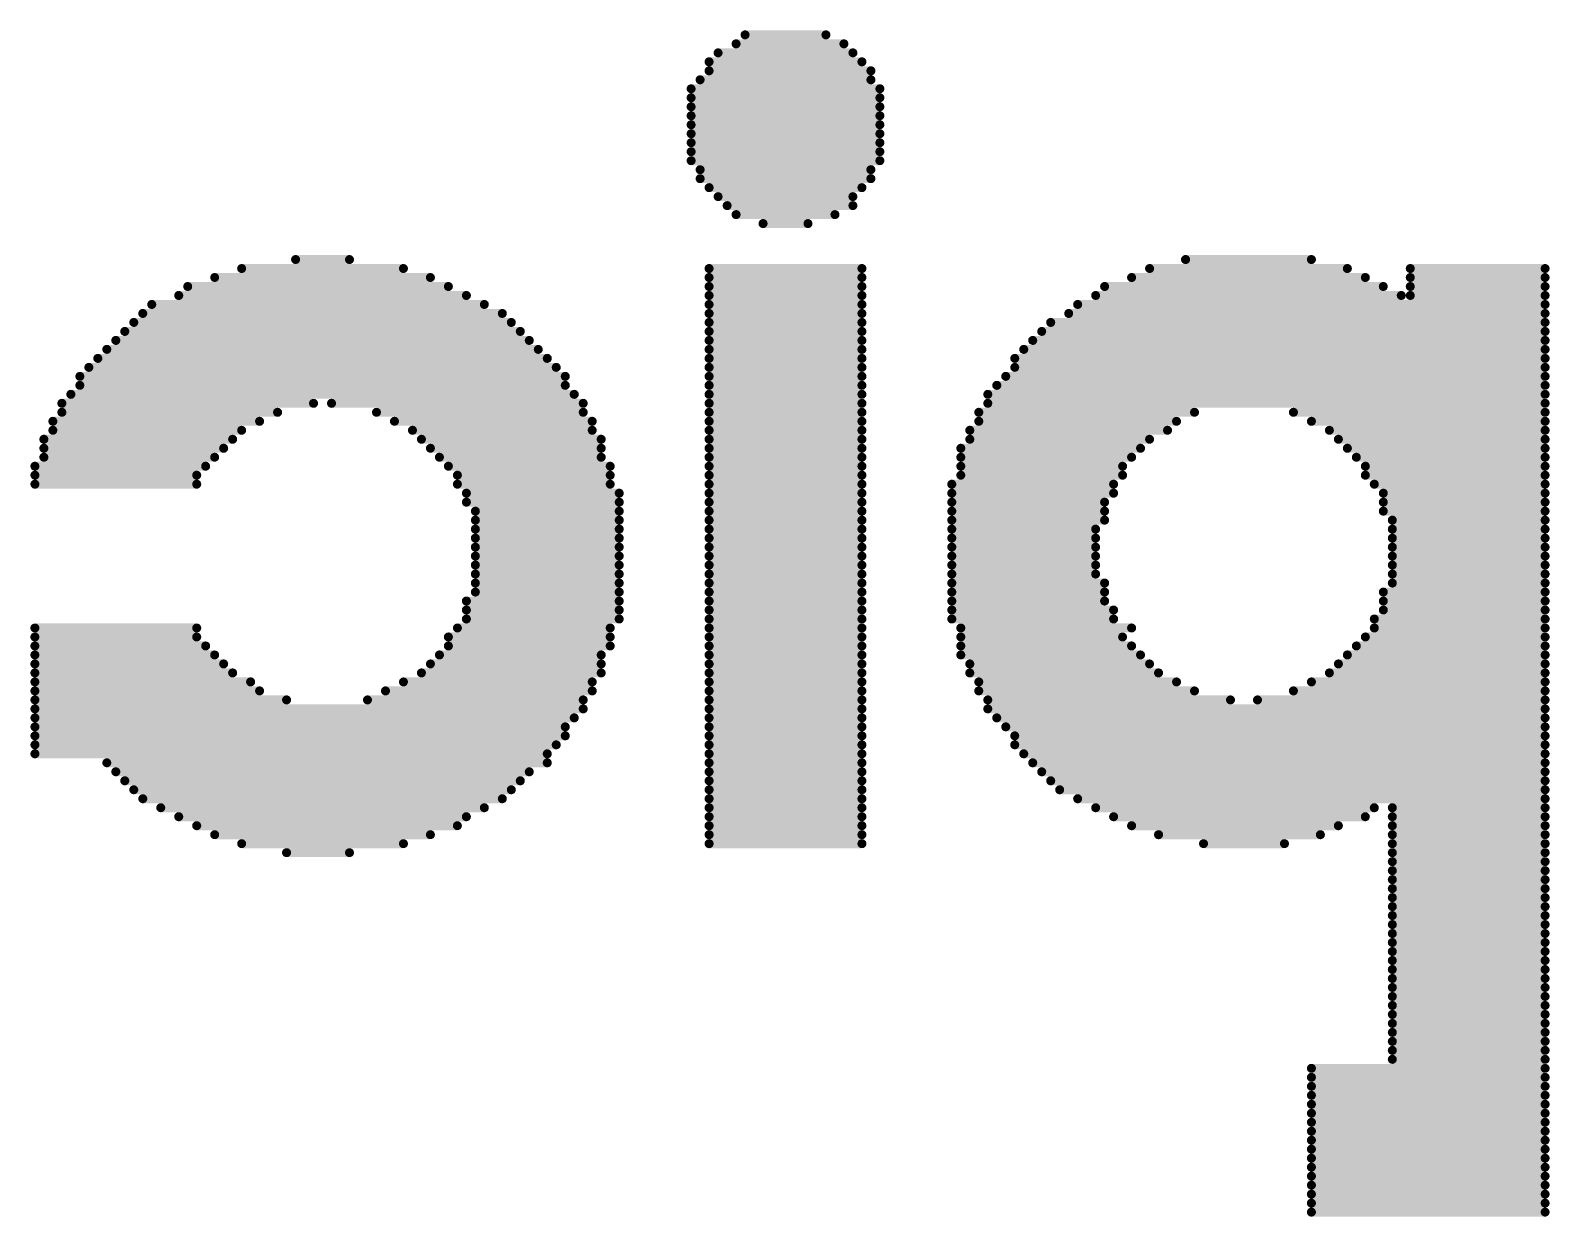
# Model space of a CAD drawing. Header units: millimetres. Extents: x 38 to 445, y 25 to 285.
# Drawn here: x 217.719 to 222.012, y 128.518 to 131.871 of the extents above; entities that cross this region are included whole.
import ezdxf

# ---------------------------------------------------------------- set-up
doc = ezdxf.new("R2010")
doc.units = ezdxf.units.MM
doc.layers.add('BottomOverlay', color=54, linetype='Continuous')

# ---------------------------------------------------------------- blocks, each defined once
blk = doc.blocks.new('P___Z__SOM_B_10')
at = {"layer": 'BottomOverlay', "const_width": 0.0254}
for points in [[(27.6352, -48.5521), (26.9748, -48.5521)], [(27.6352, -48.5775), (26.9748, -48.5775)], [(27.6352, -48.6029), (26.9748, -48.6029)], [(27.6352, -48.6283), (26.9748, -48.6283)], [(27.6352, -48.6537), (26.9748, -48.6537)], [(27.6352, -48.6791), (26.9748, -48.6791)], [(27.6352, -48.7045), (26.9748, -48.7045)], [(27.6352, -48.7299), (26.9748, -48.7299)], [(27.6352, -48.7553), (26.9748, -48.7553)], [(27.6352, -48.7807), (26.9748, -48.7807)], [(27.6352, -48.8061), (26.9748, -48.8061)], [(27.6352, -48.8315), (26.9748, -48.8315)], [(27.6352, -48.8569), (26.9748, -48.8569)], [(27.6352, -48.8823), (26.9748, -48.8823)], [(27.6352, -48.9077), (26.9748, -48.9077)], [(27.6352, -48.9331), (26.9748, -48.9331)], [(27.6352, -48.9585), (26.9748, -48.9585)], [(27.4066, -48.9839), (26.9748, -48.9839)], [(27.4066, -49.0093), (26.9748, -49.0093)], [(27.4066, -49.0347), (26.9748, -49.0347)], [(27.4066, -49.0601), (26.9748, -49.0601)], [(27.4066, -49.0855), (26.9748, -49.0855)], [(27.4066, -49.1109), (26.9748, -49.1109)], [(27.4066, -49.1363), (26.9748, -49.1363)], [(27.4066, -49.1617), (26.9748, -49.1617)], [(27.4066, -49.1871), (26.9748, -49.1871)], [(27.4066, -49.2125), (26.9748, -49.2125)], [(27.4066, -49.2379), (26.9748, -49.2379)], [(27.4066, -49.2633), (26.9748, -49.2633)], [(27.4066, -49.2887), (26.9748, -49.2887)], [(27.4066, -49.3141), (26.9748, -49.3141)], [(27.4066, -49.3395), (26.9748, -49.3395)], [(27.4066, -49.3649), (26.9748, -49.3649)], [(27.4066, -49.3903), (26.9748, -49.3903)], [(27.4066, -49.4157), (26.9748, -49.4157)], [(27.4066, -49.4411), (26.9748, -49.4411)], [(27.4066, -49.4665), (26.9748, -49.4665)], [(27.4066, -49.4919), (26.9748, -49.4919)], [(27.4066, -49.5173), (26.9748, -49.5173)], [(27.4066, -49.5427), (26.9748, -49.5427)], [(27.4066, -49.5681), (26.9748, -49.5681)], [(30.5308, -49.5681), (30.353, -49.5681)], [(27.4066, -49.5935), (26.9748, -49.5935)], [(27.4066, -49.6189), (26.9748, -49.6189)], [(28.067, -49.6189), (27.6098, -49.6189)], [(27.94, -49.5935), (27.7114, -49.5935)], [(29.337, -49.5935), (28.9052, -49.5935)], [(29.337, -49.6189), (28.9052, -49.6189)], [(30.734, -49.6189), (30.1244, -49.6189)], [(30.6578, -49.5935), (30.2006, -49.5935)], [(27.4066, -49.6443), (26.9748, -49.6443)], [(27.4066, -49.6697), (26.9748, -49.6697)], [(28.194, -49.6697), (27.4828, -49.6697)], [(28.1432, -49.6443), (27.559, -49.6443)], [(29.337, -49.6443), (28.9052, -49.6443)], [(29.337, -49.6697), (28.9052, -49.6697)], [(30.8356, -49.6697), (30.0228, -49.6697)], [(30.7848, -49.6443), (30.0482, -49.6443)], [(27.4066, -49.6951), (26.9748, -49.6951)], [(28.2956, -49.7205), (26.9748, -49.7205)], [(28.2448, -49.6951), (27.4574, -49.6951)], [(29.337, -49.6951), (28.9052, -49.6951)], [(29.337, -49.7205), (28.9052, -49.7205)], [(30.9372, -49.7205), (29.9212, -49.7205)], [(30.8864, -49.6951), (29.972, -49.6951)], [(28.3464, -49.7459), (26.9748, -49.7459)], [(29.337, -49.7459), (28.9052, -49.7459)], [(30.9626, -49.7459), (29.8958, -49.7459)], [(28.3718, -49.7713), (26.9748, -49.7713)], [(28.3972, -49.7967), (26.9748, -49.7967)], [(29.337, -49.7713), (28.9052, -49.7713)], [(29.337, -49.7967), (28.9052, -49.7967)], [(31.0134, -49.7967), (29.845, -49.7967)], [(30.988, -49.7713), (29.8704, -49.7713)], [(28.4226, -49.8221), (26.9748, -49.8221)], [(28.448, -49.8475), (26.9748, -49.8475)], [(29.337, -49.8221), (28.9052, -49.8221)], [(29.337, -49.8475), (28.9052, -49.8475)], [(31.0388, -49.8221), (29.7942, -49.8221)], [(31.242, -49.8475), (29.7942, -49.8475)], [(28.4734, -49.8729), (26.9748, -49.8729)], [(29.337, -49.8729), (28.9052, -49.8729)], [(31.242, -49.8729), (29.7688, -49.8729)], [(28.4734, -49.8983), (26.9748, -49.8983)], [(28.4988, -49.9237), (26.9748, -49.9237)], [(29.337, -49.8983), (28.9052, -49.8983)], [(29.337, -49.9237), (28.9052, -49.9237)], [(31.242, -49.8983), (29.7434, -49.8983)], [(31.242, -49.9237), (29.7434, -49.9237)], [(28.5242, -49.9491), (26.9748, -49.9491)], [(28.5496, -49.9745), (26.9748, -49.9745)], [(29.337, -49.9491), (28.9052, -49.9491)], [(29.337, -49.9745), (28.9052, -49.9745)], [(31.242, -49.9745), (29.6926, -49.9745)], [(31.242, -49.9491), (29.718, -49.9491)], [(27.7876, -49.9999), (26.9748, -49.9999)], [(28.5496, -49.9999), (27.8638, -49.9999)], [(29.337, -49.9999), (28.9052, -49.9999)], [(30.3022, -49.9999), (29.6926, -49.9999)], [(31.242, -49.9999), (30.5308, -49.9999)], [(27.686, -50.0253), (26.9748, -50.0253)], [(27.6352, -50.0507), (26.9748, -50.0507)], [(28.575, -50.0253), (27.9654, -50.0253)], [(28.575, -50.0507), (28.0162, -50.0507)], [(29.337, -50.0253), (28.9052, -50.0253)], [(29.337, -50.0507), (28.9052, -50.0507)], [(30.2514, -50.0253), (29.6672, -50.0253)], [(30.2006, -50.0507), (29.6672, -50.0507)], [(31.242, -50.0253), (30.607, -50.0253)], [(31.242, -50.0507), (30.6324, -50.0507)], [(27.5844, -50.0761), (26.9748, -50.0761)], [(27.559, -50.1015), (26.9748, -50.1015)], [(28.6004, -50.0761), (28.067, -50.0761)], [(28.6004, -50.1015), (28.0924, -50.1015)], [(29.337, -50.0761), (28.9052, -50.0761)], [(29.337, -50.1015), (28.9052, -50.1015)], [(30.1498, -50.0761), (29.6418, -50.0761)], [(30.1244, -50.1015), (29.6418, -50.1015)], [(31.242, -50.0761), (30.6832, -50.0761)], [(31.242, -50.1015), (30.7086, -50.1015)], [(27.5336, -50.1269), (26.9748, -50.1269)], [(28.6258, -50.1269), (28.1178, -50.1269)], [(29.337, -50.1269), (28.9052, -50.1269)], [(30.099, -50.1269), (29.6418, -50.1269)], [(31.242, -50.1269), (30.734, -50.1269)], [(27.5082, -50.1523), (26.9748, -50.1523)], [(27.4828, -50.1777), (26.9748, -50.1777)], [(28.6258, -50.1523), (28.1432, -50.1523)], [(28.6258, -50.1777), (28.1686, -50.1777)], [(29.337, -50.1523), (28.9052, -50.1523)], [(29.337, -50.1777), (28.9052, -50.1777)], [(30.0736, -50.1523), (29.6164, -50.1523)], [(30.0736, -50.1777), (29.6164, -50.1777)], [(31.242, -50.1523), (30.7594, -50.1523)], [(31.242, -50.1777), (30.7848, -50.1777)], [(27.4574, -50.2031), (26.9748, -50.2031)], [(27.4574, -50.2285), (26.9748, -50.2285)], [(28.6258, -50.2031), (28.1432, -50.2031)], [(28.6512, -50.2285), (28.194, -50.2285)], [(29.337, -50.2031), (28.9052, -50.2031)], [(29.337, -50.2285), (28.9052, -50.2285)], [(30.0228, -50.2285), (29.591, -50.2285)], [(30.0482, -50.2031), (29.6164, -50.2031)], [(31.242, -50.2031), (30.7848, -50.2031)], [(27.432, -50.2539), (26.9748, -50.2539)], [(28.6512, -50.2539), (28.194, -50.2539)], [(29.337, -50.2539), (28.9052, -50.2539)], [(30.0228, -50.2539), (29.591, -50.2539)], [(27.432, -50.2793), (26.9748, -50.2793)], [(27.432, -50.3047), (26.9748, -50.3047)], [(28.6512, -50.2793), (28.2194, -50.2793)], [(28.6512, -50.3047), (28.2194, -50.3047)], [(29.337, -50.2793), (28.9052, -50.2793)], [(29.337, -50.3047), (28.9052, -50.3047)], [(30.0228, -50.2793), (29.591, -50.2793)], [(29.9974, -50.3047), (29.591, -50.3047)], [(27.4066, -50.3301), (26.9748, -50.3301)], [(27.4066, -50.3555), (26.9748, -50.3555)], [(28.6512, -50.3301), (28.2194, -50.3301)], [(28.6512, -50.3555), (28.2448, -50.3555)], [(29.337, -50.3301), (28.9052, -50.3301)], [(29.337, -50.3555), (28.9052, -50.3555)], [(29.9974, -50.3301), (29.591, -50.3301)], [(29.9974, -50.3555), (29.591, -50.3555)], [(27.4066, -50.3809), (26.9748, -50.3809)], [(27.4066, -50.4063), (26.9748, -50.4063)], [(28.6512, -50.3809), (28.2448, -50.3809)], [(28.6512, -50.4063), (28.2448, -50.4063)], [(29.337, -50.3809), (28.9052, -50.3809)], [(29.337, -50.4063), (28.9052, -50.4063)], [(29.9974, -50.3809), (29.591, -50.3809)], [(29.9974, -50.4063), (29.591, -50.4063)], [(27.4066, -50.4317), (26.9748, -50.4317)], [(28.6512, -50.4317), (28.2448, -50.4317)], [(29.337, -50.4317), (28.9052, -50.4317)], [(29.9974, -50.4317), (29.591, -50.4317)], [(27.4066, -50.4571), (26.9748, -50.4571)], [(27.4066, -50.4825), (26.9748, -50.4825)], [(28.6512, -50.4571), (28.2448, -50.4571)], [(28.6512, -50.4825), (28.2448, -50.4825)], [(29.337, -50.4571), (28.9052, -50.4571)], [(29.337, -50.4825), (28.9052, -50.4825)], [(29.9974, -50.4571), (29.591, -50.4571)], [(29.9974, -50.4825), (29.591, -50.4825)], [(27.4066, -50.5079), (26.9748, -50.5079)], [(27.432, -50.5333), (26.9748, -50.5333)], [(28.6512, -50.5079), (28.2194, -50.5079)], [(28.6512, -50.5333), (28.2194, -50.5333)], [(29.337, -50.5079), (28.9052, -50.5079)], [(29.337, -50.5333), (28.9052, -50.5333)], [(29.9974, -50.5079), (29.591, -50.5079)], [(29.9974, -50.5333), (29.591, -50.5333)], [(27.432, -50.5587), (26.9748, -50.5587)], [(28.6512, -50.5587), (28.2194, -50.5587)], [(29.337, -50.5587), (28.9052, -50.5587)], [(30.0228, -50.5587), (29.591, -50.5587)], [(27.432, -50.5841), (26.9748, -50.5841)], [(27.4574, -50.6095), (26.9748, -50.6095)], [(28.6512, -50.5841), (28.194, -50.5841)], [(28.6512, -50.6095), (28.194, -50.6095)], [(29.337, -50.5841), (28.9052, -50.5841)], [(29.337, -50.6095), (28.9052, -50.6095)], [(30.0228, -50.5841), (29.591, -50.5841)], [(30.0482, -50.6095), (29.6164, -50.6095)], [(31.242, -50.6095), (30.7848, -50.6095)], [(27.4828, -50.6349), (26.9748, -50.6349)], [(27.4828, -50.6603), (26.9748, -50.6603)], [(28.6258, -50.6349), (28.1686, -50.6349)], [(28.6258, -50.6603), (28.1686, -50.6603)], [(29.337, -50.6349), (28.9052, -50.6349)], [(29.337, -50.6603), (28.9052, -50.6603)], [(30.0482, -50.6349), (29.6164, -50.6349)], [(30.0736, -50.6603), (29.6164, -50.6603)], [(31.242, -50.6603), (30.7594, -50.6603)], [(31.242, -50.6349), (30.7848, -50.6349)], [(27.5082, -50.6857), (26.9748, -50.6857)], [(28.6258, -50.6857), (28.1432, -50.6857)], [(29.337, -50.6857), (28.9052, -50.6857)], [(30.099, -50.6857), (29.6418, -50.6857)], [(31.2166, -50.6857), (30.734, -50.6857)], [(27.5336, -50.7111), (26.9748, -50.7111)], [(27.559, -50.7365), (26.9748, -50.7365)], [(28.6004, -50.7365), (28.0924, -50.7365)], [(28.6258, -50.7111), (28.1178, -50.7111)], [(29.337, -50.7111), (28.9052, -50.7111)], [(29.337, -50.7365), (28.9052, -50.7365)], [(30.1244, -50.7111), (29.6418, -50.7111)], [(30.1498, -50.7365), (29.6418, -50.7365)], [(31.2166, -50.7365), (30.6832, -50.7365)], [(31.2166, -50.7111), (30.7086, -50.7111)], [(27.5844, -50.7619), (26.9748, -50.7619)], [(27.6352, -50.7873), (26.9748, -50.7873)], [(28.575, -50.7873), (28.0162, -50.7873)], [(28.6004, -50.7619), (28.0416, -50.7619)], [(29.337, -50.7619), (28.9052, -50.7619)], [(29.337, -50.7873), (28.9052, -50.7873)], [(30.1752, -50.7619), (29.6672, -50.7619)], [(30.226, -50.7873), (29.6672, -50.7873)], [(31.1912, -50.7873), (30.607, -50.7873)], [(31.1912, -50.7619), (30.6578, -50.7619)], [(27.686, -50.8127), (26.9748, -50.8127)], [(28.575, -50.8127), (27.9654, -50.8127)], [(29.337, -50.8127), (28.9052, -50.8127)], [(30.2768, -50.8127), (29.6926, -50.8127)], [(31.1658, -50.8127), (30.5562, -50.8127)], [(28.5496, -50.8381), (26.9748, -50.8381)], [(28.5496, -50.8635), (26.9748, -50.8635)], [(29.337, -50.8381), (28.9052, -50.8381)], [(29.337, -50.8635), (28.9052, -50.8635)], [(30.4038, -50.8381), (29.6926, -50.8381)], [(31.1404, -50.8635), (29.718, -50.8635)], [(31.1658, -50.8381), (30.4546, -50.8381)], [(28.5242, -50.8889), (26.9748, -50.8889)], [(28.4988, -50.9143), (26.9748, -50.9143)], [(29.337, -50.8889), (28.9052, -50.8889)], [(29.337, -50.9143), (28.9052, -50.9143)], [(31.115, -50.8889), (29.7434, -50.8889)], [(31.115, -50.9143), (29.7434, -50.9143)], [(28.4734, -50.9397), (26.9748, -50.9397)], [(28.4734, -50.9651), (26.9748, -50.9651)], [(29.337, -50.9397), (28.9052, -50.9397)], [(29.337, -50.9651), (28.9052, -50.9651)], [(31.0896, -50.9397), (29.7688, -50.9397)], [(31.0642, -50.9651), (29.7942, -50.9651)], [(28.448, -50.9905), (26.9748, -50.9905)], [(29.337, -50.9905), (28.9052, -50.9905)], [(31.0388, -50.9905), (29.8196, -50.9905)], [(28.4226, -51.0159), (26.9748, -51.0159)], [(28.3972, -51.0413), (26.9748, -51.0413)], [(29.337, -51.0159), (28.9052, -51.0159)], [(29.337, -51.0413), (28.9052, -51.0413)], [(31.0134, -51.0159), (29.845, -51.0159)], [(30.988, -51.0413), (29.8704, -51.0413)], [(28.3718, -51.0667), (26.9748, -51.0667)], [(28.321, -51.0921), (26.9748, -51.0921)], [(29.337, -51.0667), (28.9052, -51.0667)], [(29.337, -51.0921), (28.9052, -51.0921)], [(30.9626, -51.0667), (29.8958, -51.0667)], [(30.9372, -51.0921), (29.9212, -51.0921)], [(28.2956, -51.1175), (26.9748, -51.1175)], [(29.337, -51.1175), (28.9052, -51.1175)], [(30.9118, -51.1175), (29.972, -51.1175)], [(27.3558, -51.1429), (26.9748, -51.1429)], [(27.3558, -51.1683), (26.9748, -51.1683)], [(28.2448, -51.1429), (27.3812, -51.1429)], [(28.2194, -51.1683), (27.432, -51.1683)], [(29.337, -51.1429), (28.9052, -51.1429)], [(29.337, -51.1683), (28.9052, -51.1683)], [(30.8356, -51.1429), (30.0228, -51.1429)], [(30.8102, -51.1683), (30.0736, -51.1683)], [(27.3558, -51.1937), (26.9748, -51.1937)], [(27.3558, -51.2191), (26.9748, -51.2191)], [(28.1432, -51.1937), (27.4828, -51.1937)], [(28.0924, -51.2191), (27.5336, -51.2191)], [(29.337, -51.1937), (28.9052, -51.1937)], [(29.337, -51.2191), (28.9052, -51.2191)], [(30.734, -51.1937), (30.1244, -51.1937)], [(30.6578, -51.2191), (30.2006, -51.2191)], [(27.9908, -51.2445), (27.6352, -51.2445)], [(30.5054, -51.2445), (30.353, -51.2445)], [(29.1846, -51.3461), (29.0576, -51.3461)], [(29.2608, -51.3715), (28.9814, -51.3715)], [(29.2862, -51.3969), (28.9306, -51.3969)], [(29.3116, -51.4223), (28.9306, -51.4223)], [(29.3624, -51.4731), (28.8798, -51.4731)], [(29.337, -51.4477), (28.9052, -51.4477)], [(29.3624, -51.4985), (28.8798, -51.4985)], [(29.3878, -51.5239), (28.8544, -51.5239)], [(29.3878, -51.5493), (28.8544, -51.5493)], [(29.3878, -51.5747), (28.8544, -51.5747)], [(29.3878, -51.6001), (28.8544, -51.6001)], [(29.3878, -51.6255), (28.8544, -51.6255)], [(29.3878, -51.6509), (28.8544, -51.6509)], [(29.3878, -51.6763), (28.8544, -51.6763)], [(29.3878, -51.7017), (28.8544, -51.7017)], [(29.3878, -51.7271), (28.8544, -51.7271)], [(29.3624, -51.7525), (28.8798, -51.7525)], [(29.337, -51.7779), (28.8798, -51.7779)], [(29.337, -51.8033), (28.9052, -51.8033)], [(29.3116, -51.8287), (28.9306, -51.8287)], [(29.2608, -51.8541), (28.956, -51.8541)], [(29.2354, -51.8795), (29.0068, -51.8795)]]:
    blk.add_lwpolyline(points, dxfattribs=at)
at = {"layer": 'BottomOverlay', "const_width": 0.0127}
for points in [[(26.9685, -48.5521, 1), (26.9811, -48.5521, 1)], [(27.6288, -48.5521, 1), (27.6415, -48.5521, 1)], [(26.9685, -48.5775, 1), (26.9811, -48.5775, 1)], [(26.9685, -48.6029, 1), (26.9811, -48.6029, 1)], [(27.6288, -48.5775, 1), (27.6415, -48.5775, 1)], [(27.6288, -48.6029, 1), (27.6415, -48.6029, 1)], [(26.9685, -48.6283, 1), (26.9811, -48.6283, 1)], [(27.6288, -48.6283, 1), (27.6415, -48.6283, 1)], [(26.9685, -48.6537, 1), (26.9811, -48.6537, 1)], [(26.9685, -48.6791, 1), (26.9811, -48.6791, 1)], [(27.6288, -48.6537, 1), (27.6415, -48.6537, 1)], [(27.6288, -48.6791, 1), (27.6415, -48.6791, 1)], [(26.9685, -48.7045, 1), (26.9811, -48.7045, 1)], [(26.9685, -48.7299, 1), (26.9811, -48.7299, 1)], [(27.6288, -48.7045, 1), (27.6415, -48.7045, 1)], [(27.6288, -48.7299, 1), (27.6415, -48.7299, 1)], [(26.9685, -48.7553, 1), (26.9811, -48.7553, 1)], [(27.6288, -48.7553, 1), (27.6415, -48.7553, 1)], [(26.9685, -48.7807, 1), (26.9811, -48.7807, 1)], [(26.9685, -48.8061, 1), (26.9811, -48.8061, 1)], [(27.6288, -48.7807, 1), (27.6415, -48.7807, 1)], [(27.6288, -48.8061, 1), (27.6415, -48.8061, 1)], [(26.9685, -48.8315, 1), (26.9811, -48.8315, 1)], [(26.9685, -48.8569, 1), (26.9811, -48.8569, 1)], [(27.6288, -48.8315, 1), (27.6415, -48.8315, 1)], [(27.6288, -48.8569, 1), (27.6415, -48.8569, 1)], [(26.9685, -48.8823, 1), (26.9811, -48.8823, 1)], [(27.6288, -48.8823, 1), (27.6415, -48.8823, 1)], [(26.9685, -48.9077, 1), (26.9811, -48.9077, 1)], [(26.9685, -48.9331, 1), (26.9811, -48.9331, 1)], [(27.6288, -48.9077, 1), (27.6415, -48.9077, 1)], [(27.6288, -48.9331, 1), (27.6415, -48.9331, 1)], [(26.9685, -48.9585, 1), (26.9811, -48.9585, 1)], [(26.9685, -48.9839, 1), (26.9811, -48.9839, 1)], [(27.4002, -48.9839, 1), (27.4129, -48.9839, 1)], [(27.6288, -48.9585, 1), (27.6415, -48.9585, 1)], [(26.9685, -49.0093, 1), (26.9811, -49.0093, 1)], [(27.4002, -49.0093, 1), (27.4129, -49.0093, 1)], [(26.9685, -49.0347, 1), (26.9811, -49.0347, 1)], [(26.9685, -49.0601, 1), (26.9811, -49.0601, 1)], [(27.4002, -49.0347, 1), (27.4129, -49.0347, 1)], [(27.4002, -49.0601, 1), (27.4129, -49.0601, 1)], [(26.9685, -49.0855, 1), (26.9811, -49.0855, 1)], [(26.9685, -49.1109, 1), (26.9811, -49.1109, 1)], [(27.4002, -49.0855, 1), (27.4129, -49.0855, 1)], [(27.4002, -49.1109, 1), (27.4129, -49.1109, 1)], [(26.9685, -49.1363, 1), (26.9811, -49.1363, 1)], [(26.9685, -49.1617, 1), (26.9811, -49.1617, 1)], [(27.4002, -49.1363, 1), (27.4129, -49.1363, 1)], [(27.4002, -49.1617, 1), (27.4129, -49.1617, 1)], [(26.9685, -49.1871, 1), (26.9811, -49.1871, 1)], [(27.4002, -49.1871, 1), (27.4129, -49.1871, 1)], [(26.9685, -49.2125, 1), (26.9811, -49.2125, 1)], [(26.9685, -49.2379, 1), (26.9811, -49.2379, 1)], [(27.4002, -49.2125, 1), (27.4129, -49.2125, 1)], [(27.4002, -49.2379, 1), (27.4129, -49.2379, 1)], [(26.9685, -49.2633, 1), (26.9811, -49.2633, 1)], [(26.9685, -49.2887, 1), (26.9811, -49.2887, 1)], [(27.4002, -49.2633, 1), (27.4129, -49.2633, 1)], [(27.4002, -49.2887, 1), (27.4129, -49.2887, 1)], [(26.9685, -49.3141, 1), (26.9811, -49.3141, 1)], [(27.4002, -49.3141, 1), (27.4129, -49.3141, 1)], [(26.9685, -49.3395, 1), (26.9811, -49.3395, 1)], [(26.9685, -49.3649, 1), (26.9811, -49.3649, 1)], [(27.4002, -49.3395, 1), (27.4129, -49.3395, 1)], [(27.4002, -49.3649, 1), (27.4129, -49.3649, 1)], [(26.9685, -49.3903, 1), (26.9811, -49.3903, 1)], [(26.9685, -49.4157, 1), (26.9811, -49.4157, 1)], [(27.4002, -49.3903, 1), (27.4129, -49.3903, 1)], [(27.4002, -49.4157, 1), (27.4129, -49.4157, 1)], [(26.9685, -49.4411, 1), (26.9811, -49.4411, 1)], [(27.4002, -49.4411, 1), (27.4129, -49.4411, 1)], [(26.9685, -49.4665, 1), (26.9811, -49.4665, 1)], [(26.9685, -49.4919, 1), (26.9811, -49.4919, 1)], [(27.4002, -49.4665, 1), (27.4129, -49.4665, 1)], [(27.4002, -49.4919, 1), (27.4129, -49.4919, 1)], [(26.9685, -49.5173, 1), (26.9811, -49.5173, 1)], [(26.9685, -49.5427, 1), (26.9811, -49.5427, 1)], [(27.4002, -49.5173, 1), (27.4129, -49.5173, 1)], [(27.4002, -49.5427, 1), (27.4129, -49.5427, 1)], [(26.9685, -49.5681, 1), (26.9811, -49.5681, 1)], [(27.4002, -49.5681, 1), (27.4129, -49.5681, 1)], [(30.3467, -49.5681, 1), (30.3593, -49.5681, 1)], [(30.5245, -49.5681, 1), (30.5372, -49.5681, 1)], [(26.9685, -49.5935, 1), (26.9811, -49.5935, 1)], [(26.9685, -49.6189, 1), (26.9811, -49.6189, 1)], [(27.4002, -49.5935, 1), (27.4129, -49.5935, 1)], [(27.4002, -49.6189, 1), (27.4129, -49.6189, 1)], [(27.6034, -49.6189, 1), (27.6162, -49.6189, 1)], [(27.705, -49.5935, 1), (27.7177, -49.5935, 1)], [(27.9337, -49.5935, 1), (27.9463, -49.5935, 1)], [(28.0606, -49.6189, 1), (28.0734, -49.6189, 1)], [(28.8988, -49.5935, 1), (28.9115, -49.5935, 1)], [(28.8988, -49.6189, 1), (28.9115, -49.6189, 1)], [(29.3306, -49.5935, 1), (29.3434, -49.5935, 1)], [(29.3306, -49.6189, 1), (29.3434, -49.6189, 1)], [(30.1181, -49.6189, 1), (30.1307, -49.6189, 1)], [(30.1943, -49.5935, 1), (30.2069, -49.5935, 1)], [(30.6515, -49.5935, 1), (30.6641, -49.5935, 1)], [(30.7277, -49.6189, 1), (30.7403, -49.6189, 1)], [(26.9685, -49.6443, 1), (26.9811, -49.6443, 1)], [(26.9685, -49.6697, 1), (26.9811, -49.6697, 1)], [(27.4002, -49.6443, 1), (27.4129, -49.6443, 1)], [(27.4002, -49.6697, 1), (27.4129, -49.6697, 1)], [(27.4764, -49.6697, 1), (27.4891, -49.6697, 1)], [(27.5526, -49.6443, 1), (27.5653, -49.6443, 1)], [(28.1368, -49.6443, 1), (28.1496, -49.6443, 1)], [(28.1877, -49.6697, 1), (28.2004, -49.6697, 1)], [(28.8988, -49.6443, 1), (28.9115, -49.6443, 1)], [(28.8988, -49.6697, 1), (28.9115, -49.6697, 1)], [(29.3306, -49.6443, 1), (29.3434, -49.6443, 1)], [(29.3306, -49.6697, 1), (29.3434, -49.6697, 1)], [(30.0164, -49.6697, 1), (30.0292, -49.6697, 1)], [(30.0419, -49.6443, 1), (30.0545, -49.6443, 1)], [(30.7784, -49.6443, 1), (30.7911, -49.6443, 1)], [(30.8292, -49.6697, 1), (30.842, -49.6697, 1)], [(26.9685, -49.6951, 1), (26.9811, -49.6951, 1)], [(26.9685, -49.7205, 1), (26.9811, -49.7205, 1)], [(27.4002, -49.6951, 1), (27.4129, -49.6951, 1)], [(27.451, -49.6951, 1), (27.4638, -49.6951, 1)], [(28.2385, -49.6951, 1), (28.2511, -49.6951, 1)], [(28.2892, -49.7205, 1), (28.302, -49.7205, 1)], [(28.8988, -49.6951, 1), (28.9115, -49.6951, 1)], [(28.8988, -49.7205, 1), (28.9115, -49.7205, 1)], [(29.3306, -49.6951, 1), (29.3434, -49.6951, 1)], [(29.3306, -49.7205, 1), (29.3434, -49.7205, 1)], [(29.9149, -49.7205, 1), (29.9276, -49.7205, 1)], [(29.9657, -49.6951, 1), (29.9783, -49.6951, 1)], [(30.8801, -49.6951, 1), (30.8927, -49.6951, 1)], [(30.9308, -49.7205, 1), (30.9435, -49.7205, 1)], [(26.9685, -49.7459, 1), (26.9811, -49.7459, 1)], [(28.3401, -49.7459, 1), (28.3528, -49.7459, 1)], [(28.8988, -49.7459, 1), (28.9115, -49.7459, 1)], [(29.3306, -49.7459, 1), (29.3434, -49.7459, 1)], [(29.8895, -49.7459, 1), (29.9021, -49.7459, 1)], [(30.9563, -49.7459, 1), (30.9689, -49.7459, 1)], [(26.9685, -49.7713, 1), (26.9811, -49.7713, 1)], [(26.9685, -49.7967, 1), (26.9811, -49.7967, 1)], [(28.3654, -49.7713, 1), (28.3782, -49.7713, 1)], [(28.3909, -49.7967, 1), (28.4035, -49.7967, 1)], [(28.8988, -49.7713, 1), (28.9115, -49.7713, 1)], [(28.8988, -49.7967, 1), (28.9115, -49.7967, 1)], [(29.3306, -49.7713, 1), (29.3434, -49.7713, 1)], [(29.3306, -49.7967, 1), (29.3434, -49.7967, 1)], [(29.8387, -49.7967, 1), (29.8514, -49.7967, 1)], [(29.864, -49.7713, 1), (29.8768, -49.7713, 1)], [(30.9816, -49.7713, 1), (30.9944, -49.7713, 1)], [(31.007, -49.7967, 1), (31.0197, -49.7967, 1)], [(26.9685, -49.8221, 1), (26.9811, -49.8221, 1)], [(26.9685, -49.8475, 1), (26.9811, -49.8475, 1)], [(28.4163, -49.8221, 1), (28.429, -49.8221, 1)], [(28.4416, -49.8475, 1), (28.4544, -49.8475, 1)], [(28.8988, -49.8221, 1), (28.9115, -49.8221, 1)], [(28.8988, -49.8475, 1), (28.9115, -49.8475, 1)], [(29.3306, -49.8221, 1), (29.3434, -49.8221, 1)], [(29.3306, -49.8475, 1), (29.3434, -49.8475, 1)], [(29.7878, -49.8221, 1), (29.8006, -49.8221, 1)], [(29.7878, -49.8475, 1), (29.8006, -49.8475, 1)], [(31.0325, -49.8221, 1), (31.0451, -49.8221, 1)], [(31.2356, -49.8475, 1), (31.2483, -49.8475, 1)], [(26.9685, -49.8729, 1), (26.9811, -49.8729, 1)], [(28.4671, -49.8729, 1), (28.4797, -49.8729, 1)], [(28.8988, -49.8729, 1), (28.9115, -49.8729, 1)], [(29.3306, -49.8729, 1), (29.3434, -49.8729, 1)], [(29.7625, -49.8729, 1), (29.7752, -49.8729, 1)], [(31.2356, -49.8729, 1), (31.2483, -49.8729, 1)], [(26.9685, -49.8983, 1), (26.9811, -49.8983, 1)], [(26.9685, -49.9237, 1), (26.9811, -49.9237, 1)], [(28.4671, -49.8983, 1), (28.4797, -49.8983, 1)], [(28.4925, -49.9237, 1), (28.5052, -49.9237, 1)], [(28.8988, -49.8983, 1), (28.9115, -49.8983, 1)], [(28.8988, -49.9237, 1), (28.9115, -49.9237, 1)], [(29.3306, -49.8983, 1), (29.3434, -49.8983, 1)], [(29.3306, -49.9237, 1), (29.3434, -49.9237, 1)], [(29.737, -49.8983, 1), (29.7497, -49.8983, 1)], [(29.737, -49.9237, 1), (29.7497, -49.9237, 1)], [(31.2356, -49.8983, 1), (31.2483, -49.8983, 1)], [(31.2356, -49.9237, 1), (31.2483, -49.9237, 1)], [(26.9685, -49.9491, 1), (26.9811, -49.9491, 1)], [(26.9685, -49.9745, 1), (26.9811, -49.9745, 1)], [(28.5178, -49.9491, 1), (28.5306, -49.9491, 1)], [(28.5433, -49.9745, 1), (28.5559, -49.9745, 1)], [(28.8988, -49.9491, 1), (28.9115, -49.9491, 1)], [(28.8988, -49.9745, 1), (28.9115, -49.9745, 1)], [(29.3306, -49.9491, 1), (29.3434, -49.9491, 1)], [(29.3306, -49.9745, 1), (29.3434, -49.9745, 1)], [(29.6863, -49.9745, 1), (29.6989, -49.9745, 1)], [(29.7116, -49.9491, 1), (29.7244, -49.9491, 1)], [(31.2356, -49.9491, 1), (31.2483, -49.9491, 1)], [(31.2356, -49.9745, 1), (31.2483, -49.9745, 1)], [(26.9685, -49.9999, 1), (26.9811, -49.9999, 1)], [(27.7812, -49.9999, 1), (27.7939, -49.9999, 1)], [(27.8575, -49.9999, 1), (27.8701, -49.9999, 1)], [(28.5433, -49.9999, 1), (28.5559, -49.9999, 1)], [(28.8988, -49.9999, 1), (28.9115, -49.9999, 1)], [(29.3306, -49.9999, 1), (29.3434, -49.9999, 1)], [(29.6863, -49.9999, 1), (29.6989, -49.9999, 1)], [(30.2959, -49.9999, 1), (30.3086, -49.9999, 1)], [(30.5245, -49.9999, 1), (30.5372, -49.9999, 1)], [(31.2356, -49.9999, 1), (31.2483, -49.9999, 1)], [(26.9685, -50.0253, 1), (26.9811, -50.0253, 1)], [(26.9685, -50.0507, 1), (26.9811, -50.0507, 1)], [(27.6288, -50.0507, 1), (27.6415, -50.0507, 1)], [(27.6796, -50.0253, 1), (27.6924, -50.0253, 1)], [(27.9591, -50.0253, 1), (27.9718, -50.0253, 1)], [(28.0099, -50.0507, 1), (28.0225, -50.0507, 1)], [(28.5687, -50.0253, 1), (28.5814, -50.0253, 1)], [(28.5687, -50.0507, 1), (28.5814, -50.0507, 1)], [(28.8988, -50.0253, 1), (28.9115, -50.0253, 1)], [(28.8988, -50.0507, 1), (28.9115, -50.0507, 1)], [(29.3306, -50.0253, 1), (29.3434, -50.0253, 1)], [(29.3306, -50.0507, 1), (29.3434, -50.0507, 1)], [(29.6608, -50.0253, 1), (29.6735, -50.0253, 1)], [(29.6608, -50.0507, 1), (29.6735, -50.0507, 1)], [(30.1943, -50.0507, 1), (30.2069, -50.0507, 1)], [(30.245, -50.0253, 1), (30.2578, -50.0253, 1)], [(30.6007, -50.0253, 1), (30.6134, -50.0253, 1)], [(30.626, -50.0507, 1), (30.6388, -50.0507, 1)], [(31.2356, -50.0253, 1), (31.2483, -50.0253, 1)], [(31.2356, -50.0507, 1), (31.2483, -50.0507, 1)], [(26.9685, -50.0761, 1), (26.9811, -50.0761, 1)], [(26.9685, -50.1015, 1), (26.9811, -50.1015, 1)], [(27.5526, -50.1015, 1), (27.5653, -50.1015, 1)], [(27.5781, -50.0761, 1), (27.5907, -50.0761, 1)], [(28.0606, -50.0761, 1), (28.0734, -50.0761, 1)], [(28.0861, -50.1015, 1), (28.0987, -50.1015, 1)], [(28.594, -50.0761, 1), (28.6068, -50.0761, 1)], [(28.594, -50.1015, 1), (28.6068, -50.1015, 1)], [(28.8988, -50.0761, 1), (28.9115, -50.0761, 1)], [(28.8988, -50.1015, 1), (28.9115, -50.1015, 1)], [(29.3306, -50.0761, 1), (29.3434, -50.0761, 1)], [(29.3306, -50.1015, 1), (29.3434, -50.1015, 1)], [(29.6354, -50.0761, 1), (29.6482, -50.0761, 1)], [(29.6354, -50.1015, 1), (29.6482, -50.1015, 1)], [(30.1181, -50.1015, 1), (30.1307, -50.1015, 1)], [(30.1435, -50.0761, 1), (30.1562, -50.0761, 1)], [(30.6769, -50.0761, 1), (30.6896, -50.0761, 1)], [(30.7022, -50.1015, 1), (30.715, -50.1015, 1)], [(31.2356, -50.0761, 1), (31.2483, -50.0761, 1)], [(31.2356, -50.1015, 1), (31.2483, -50.1015, 1)], [(26.9685, -50.1269, 1), (26.9811, -50.1269, 1)], [(27.5272, -50.1269, 1), (27.54, -50.1269, 1)], [(28.1115, -50.1269, 1), (28.1242, -50.1269, 1)], [(28.6195, -50.1269, 1), (28.6321, -50.1269, 1)], [(28.8988, -50.1269, 1), (28.9115, -50.1269, 1)], [(29.3306, -50.1269, 1), (29.3434, -50.1269, 1)], [(29.6354, -50.1269, 1), (29.6482, -50.1269, 1)], [(30.0926, -50.1269, 1), (30.1054, -50.1269, 1)], [(30.7277, -50.1269, 1), (30.7403, -50.1269, 1)], [(31.2356, -50.1269, 1), (31.2483, -50.1269, 1)], [(26.9685, -50.1523, 1), (26.9811, -50.1523, 1)], [(26.9685, -50.1777, 1), (26.9811, -50.1777, 1)], [(27.4764, -50.1777, 1), (27.4891, -50.1777, 1)], [(27.5019, -50.1523, 1), (27.5145, -50.1523, 1)], [(28.1368, -50.1523, 1), (28.1496, -50.1523, 1)], [(28.1623, -50.1777, 1), (28.1749, -50.1777, 1)], [(28.6195, -50.1523, 1), (28.6321, -50.1523, 1)], [(28.6195, -50.1777, 1), (28.6321, -50.1777, 1)], [(28.8988, -50.1523, 1), (28.9115, -50.1523, 1)], [(28.8988, -50.1777, 1), (28.9115, -50.1777, 1)], [(29.3306, -50.1523, 1), (29.3434, -50.1523, 1)], [(29.3306, -50.1777, 1), (29.3434, -50.1777, 1)], [(29.6101, -50.1523, 1), (29.6227, -50.1523, 1)], [(29.6101, -50.1777, 1), (29.6227, -50.1777, 1)], [(30.0673, -50.1523, 1), (30.08, -50.1523, 1)], [(30.0673, -50.1777, 1), (30.08, -50.1777, 1)], [(30.7531, -50.1523, 1), (30.7658, -50.1523, 1)], [(30.7784, -50.1777, 1), (30.7911, -50.1777, 1)], [(31.2356, -50.1523, 1), (31.2483, -50.1523, 1)], [(31.2356, -50.1777, 1), (31.2483, -50.1777, 1)], [(26.9685, -50.2031, 1), (26.9811, -50.2031, 1)], [(26.9685, -50.2285, 1), (26.9811, -50.2285, 1)], [(27.451, -50.2031, 1), (27.4638, -50.2031, 1)], [(27.451, -50.2285, 1), (27.4638, -50.2285, 1)], [(28.1368, -50.2031, 1), (28.1496, -50.2031, 1)], [(28.1877, -50.2285, 1), (28.2004, -50.2285, 1)], [(28.6195, -50.2031, 1), (28.6321, -50.2031, 1)], [(28.6449, -50.2285, 1), (28.6576, -50.2285, 1)], [(28.8988, -50.2031, 1), (28.9115, -50.2031, 1)], [(28.8988, -50.2285, 1), (28.9115, -50.2285, 1)], [(29.3306, -50.2031, 1), (29.3434, -50.2031, 1)], [(29.3306, -50.2285, 1), (29.3434, -50.2285, 1)], [(29.5846, -50.2285, 1), (29.5973, -50.2285, 1)], [(29.6101, -50.2031, 1), (29.6227, -50.2031, 1)], [(30.0164, -50.2285, 1), (30.0292, -50.2285, 1)], [(30.0419, -50.2031, 1), (30.0545, -50.2031, 1)], [(30.7784, -50.2031, 1), (30.7911, -50.2031, 1)], [(31.2356, -50.2031, 1), (31.2483, -50.2031, 1)], [(26.9685, -50.2539, 1), (26.9811, -50.2539, 1)], [(27.4257, -50.2539, 1), (27.4383, -50.2539, 1)], [(28.1877, -50.2539, 1), (28.2004, -50.2539, 1)], [(28.6449, -50.2539, 1), (28.6576, -50.2539, 1)], [(28.8988, -50.2539, 1), (28.9115, -50.2539, 1)], [(29.3306, -50.2539, 1), (29.3434, -50.2539, 1)], [(29.5846, -50.2539, 1), (29.5973, -50.2539, 1)], [(30.0164, -50.2539, 1), (30.0292, -50.2539, 1)], [(26.9685, -50.2793, 1), (26.9811, -50.2793, 1)], [(26.9685, -50.3047, 1), (26.9811, -50.3047, 1)], [(27.4257, -50.2793, 1), (27.4383, -50.2793, 1)], [(27.4257, -50.3047, 1), (27.4383, -50.3047, 1)], [(28.213, -50.2793, 1), (28.2258, -50.2793, 1)], [(28.213, -50.3047, 1), (28.2258, -50.3047, 1)], [(28.6449, -50.2793, 1), (28.6576, -50.2793, 1)], [(28.6449, -50.3047, 1), (28.6576, -50.3047, 1)], [(28.8988, -50.2793, 1), (28.9115, -50.2793, 1)], [(28.8988, -50.3047, 1), (28.9115, -50.3047, 1)], [(29.3306, -50.2793, 1), (29.3434, -50.2793, 1)], [(29.3306, -50.3047, 1), (29.3434, -50.3047, 1)], [(29.5846, -50.2793, 1), (29.5973, -50.2793, 1)], [(29.5846, -50.3047, 1), (29.5973, -50.3047, 1)], [(29.9911, -50.3047, 1), (30.0038, -50.3047, 1)], [(30.0164, -50.2793, 1), (30.0292, -50.2793, 1)], [(26.9685, -50.3301, 1), (26.9811, -50.3301, 1)], [(26.9685, -50.3555, 1), (26.9811, -50.3555, 1)], [(27.4002, -50.3301, 1), (27.4129, -50.3301, 1)], [(27.4002, -50.3555, 1), (27.4129, -50.3555, 1)], [(28.213, -50.3301, 1), (28.2258, -50.3301, 1)], [(28.2385, -50.3555, 1), (28.2511, -50.3555, 1)], [(28.6449, -50.3301, 1), (28.6576, -50.3301, 1)], [(28.6449, -50.3555, 1), (28.6576, -50.3555, 1)], [(28.8988, -50.3301, 1), (28.9115, -50.3301, 1)], [(28.8988, -50.3555, 1), (28.9115, -50.3555, 1)], [(29.3306, -50.3301, 1), (29.3434, -50.3301, 1)], [(29.3306, -50.3555, 1), (29.3434, -50.3555, 1)], [(29.5846, -50.3301, 1), (29.5973, -50.3301, 1)], [(29.5846, -50.3555, 1), (29.5973, -50.3555, 1)], [(29.9911, -50.3301, 1), (30.0038, -50.3301, 1)], [(29.9911, -50.3555, 1), (30.0038, -50.3555, 1)], [(26.9685, -50.3809, 1), (26.9811, -50.3809, 1)], [(26.9685, -50.4063, 1), (26.9811, -50.4063, 1)], [(27.4002, -50.3809, 1), (27.4129, -50.3809, 1)], [(27.4002, -50.4063, 1), (27.4129, -50.4063, 1)], [(28.2385, -50.3809, 1), (28.2511, -50.3809, 1)], [(28.2385, -50.4063, 1), (28.2511, -50.4063, 1)], [(28.6449, -50.3809, 1), (28.6576, -50.3809, 1)], [(28.6449, -50.4063, 1), (28.6576, -50.4063, 1)], [(28.8988, -50.3809, 1), (28.9115, -50.3809, 1)], [(28.8988, -50.4063, 1), (28.9115, -50.4063, 1)], [(29.3306, -50.3809, 1), (29.3434, -50.3809, 1)], [(29.3306, -50.4063, 1), (29.3434, -50.4063, 1)], [(29.5846, -50.3809, 1), (29.5973, -50.3809, 1)], [(29.5846, -50.4063, 1), (29.5973, -50.4063, 1)], [(29.9911, -50.3809, 1), (30.0038, -50.3809, 1)], [(29.9911, -50.4063, 1), (30.0038, -50.4063, 1)], [(26.9685, -50.4317, 1), (26.9811, -50.4317, 1)], [(27.4002, -50.4317, 1), (27.4129, -50.4317, 1)], [(28.2385, -50.4317, 1), (28.2511, -50.4317, 1)], [(28.6449, -50.4317, 1), (28.6576, -50.4317, 1)], [(28.8988, -50.4317, 1), (28.9115, -50.4317, 1)], [(29.3306, -50.4317, 1), (29.3434, -50.4317, 1)], [(29.5846, -50.4317, 1), (29.5973, -50.4317, 1)], [(29.9911, -50.4317, 1), (30.0038, -50.4317, 1)], [(26.9685, -50.4571, 1), (26.9811, -50.4571, 1)], [(26.9685, -50.4825, 1), (26.9811, -50.4825, 1)], [(27.4002, -50.4571, 1), (27.4129, -50.4571, 1)], [(27.4002, -50.4825, 1), (27.4129, -50.4825, 1)], [(28.2385, -50.4571, 1), (28.2511, -50.4571, 1)], [(28.2385, -50.4825, 1), (28.2511, -50.4825, 1)], [(28.6449, -50.4571, 1), (28.6576, -50.4571, 1)], [(28.6449, -50.4825, 1), (28.6576, -50.4825, 1)], [(28.8988, -50.4571, 1), (28.9115, -50.4571, 1)], [(28.8988, -50.4825, 1), (28.9115, -50.4825, 1)], [(29.3306, -50.4571, 1), (29.3434, -50.4571, 1)], [(29.3306, -50.4825, 1), (29.3434, -50.4825, 1)], [(29.5846, -50.4571, 1), (29.5973, -50.4571, 1)], [(29.5846, -50.4825, 1), (29.5973, -50.4825, 1)], [(29.9911, -50.4571, 1), (30.0038, -50.4571, 1)], [(29.9911, -50.4825, 1), (30.0038, -50.4825, 1)], [(26.9685, -50.5079, 1), (26.9811, -50.5079, 1)], [(26.9685, -50.5333, 1), (26.9811, -50.5333, 1)], [(27.4002, -50.5079, 1), (27.4129, -50.5079, 1)], [(27.4257, -50.5333, 1), (27.4383, -50.5333, 1)], [(28.213, -50.5079, 1), (28.2258, -50.5079, 1)], [(28.213, -50.5333, 1), (28.2258, -50.5333, 1)], [(28.6449, -50.5079, 1), (28.6576, -50.5079, 1)], [(28.6449, -50.5333, 1), (28.6576, -50.5333, 1)], [(28.8988, -50.5079, 1), (28.9115, -50.5079, 1)], [(28.8988, -50.5333, 1), (28.9115, -50.5333, 1)], [(29.3306, -50.5079, 1), (29.3434, -50.5079, 1)], [(29.3306, -50.5333, 1), (29.3434, -50.5333, 1)], [(29.5846, -50.5079, 1), (29.5973, -50.5079, 1)], [(29.5846, -50.5333, 1), (29.5973, -50.5333, 1)], [(29.9911, -50.5079, 1), (30.0038, -50.5079, 1)], [(29.9911, -50.5333, 1), (30.0038, -50.5333, 1)], [(26.9685, -50.5587, 1), (26.9811, -50.5587, 1)], [(27.4257, -50.5587, 1), (27.4383, -50.5587, 1)], [(28.213, -50.5587, 1), (28.2258, -50.5587, 1)], [(28.6449, -50.5587, 1), (28.6576, -50.5587, 1)], [(28.8988, -50.5587, 1), (28.9115, -50.5587, 1)], [(29.3306, -50.5587, 1), (29.3434, -50.5587, 1)], [(29.5846, -50.5587, 1), (29.5973, -50.5587, 1)], [(30.0164, -50.5587, 1), (30.0292, -50.5587, 1)], [(26.9685, -50.5841, 1), (26.9811, -50.5841, 1)], [(26.9685, -50.6095, 1), (26.9811, -50.6095, 1)], [(27.4257, -50.5841, 1), (27.4383, -50.5841, 1)], [(27.451, -50.6095, 1), (27.4638, -50.6095, 1)], [(28.1877, -50.5841, 1), (28.2004, -50.5841, 1)], [(28.1877, -50.6095, 1), (28.2004, -50.6095, 1)], [(28.6449, -50.5841, 1), (28.6576, -50.5841, 1)], [(28.6449, -50.6095, 1), (28.6576, -50.6095, 1)], [(28.8988, -50.5841, 1), (28.9115, -50.5841, 1)], [(28.8988, -50.6095, 1), (28.9115, -50.6095, 1)], [(29.3306, -50.5841, 1), (29.3434, -50.5841, 1)], [(29.3306, -50.6095, 1), (29.3434, -50.6095, 1)], [(29.5846, -50.5841, 1), (29.5973, -50.5841, 1)], [(29.6101, -50.6095, 1), (29.6227, -50.6095, 1)], [(30.0164, -50.5841, 1), (30.0292, -50.5841, 1)], [(30.0419, -50.6095, 1), (30.0545, -50.6095, 1)], [(30.7784, -50.6095, 1), (30.7911, -50.6095, 1)], [(31.2356, -50.6095, 1), (31.2483, -50.6095, 1)], [(26.9685, -50.6349, 1), (26.9811, -50.6349, 1)], [(26.9685, -50.6603, 1), (26.9811, -50.6603, 1)], [(27.4764, -50.6349, 1), (27.4891, -50.6349, 1)], [(27.4764, -50.6603, 1), (27.4891, -50.6603, 1)], [(28.1623, -50.6349, 1), (28.1749, -50.6349, 1)], [(28.1623, -50.6603, 1), (28.1749, -50.6603, 1)], [(28.6195, -50.6349, 1), (28.6321, -50.6349, 1)], [(28.6195, -50.6603, 1), (28.6321, -50.6603, 1)], [(28.8988, -50.6349, 1), (28.9115, -50.6349, 1)], [(28.8988, -50.6603, 1), (28.9115, -50.6603, 1)], [(29.3306, -50.6349, 1), (29.3434, -50.6349, 1)], [(29.3306, -50.6603, 1), (29.3434, -50.6603, 1)], [(29.6101, -50.6349, 1), (29.6227, -50.6349, 1)], [(29.6101, -50.6603, 1), (29.6227, -50.6603, 1)], [(30.0419, -50.6349, 1), (30.0545, -50.6349, 1)], [(30.0673, -50.6603, 1), (30.08, -50.6603, 1)], [(30.7531, -50.6603, 1), (30.7658, -50.6603, 1)], [(30.7784, -50.6349, 1), (30.7911, -50.6349, 1)], [(31.2356, -50.6349, 1), (31.2483, -50.6349, 1)], [(31.2356, -50.6603, 1), (31.2483, -50.6603, 1)], [(26.9685, -50.6857, 1), (26.9811, -50.6857, 1)], [(27.5019, -50.6857, 1), (27.5145, -50.6857, 1)], [(28.1368, -50.6857, 1), (28.1496, -50.6857, 1)], [(28.6195, -50.6857, 1), (28.6321, -50.6857, 1)], [(28.8988, -50.6857, 1), (28.9115, -50.6857, 1)], [(29.3306, -50.6857, 1), (29.3434, -50.6857, 1)], [(29.6354, -50.6857, 1), (29.6482, -50.6857, 1)], [(30.0926, -50.6857, 1), (30.1054, -50.6857, 1)], [(30.7277, -50.6857, 1), (30.7403, -50.6857, 1)], [(31.2102, -50.6857, 1), (31.223, -50.6857, 1)], [(26.9685, -50.7111, 1), (26.9811, -50.7111, 1)], [(26.9685, -50.7365, 1), (26.9811, -50.7365, 1)], [(27.5272, -50.7111, 1), (27.54, -50.7111, 1)], [(27.5526, -50.7365, 1), (27.5653, -50.7365, 1)], [(28.0861, -50.7365, 1), (28.0987, -50.7365, 1)], [(28.1115, -50.7111, 1), (28.1242, -50.7111, 1)], [(28.594, -50.7365, 1), (28.6068, -50.7365, 1)], [(28.6195, -50.7111, 1), (28.6321, -50.7111, 1)], [(28.8988, -50.7111, 1), (28.9115, -50.7111, 1)], [(28.8988, -50.7365, 1), (28.9115, -50.7365, 1)], [(29.3306, -50.7111, 1), (29.3434, -50.7111, 1)], [(29.3306, -50.7365, 1), (29.3434, -50.7365, 1)], [(29.6354, -50.7111, 1), (29.6482, -50.7111, 1)], [(29.6354, -50.7365, 1), (29.6482, -50.7365, 1)], [(30.1181, -50.7111, 1), (30.1307, -50.7111, 1)], [(30.1435, -50.7365, 1), (30.1562, -50.7365, 1)], [(30.6769, -50.7365, 1), (30.6896, -50.7365, 1)], [(30.7022, -50.7111, 1), (30.715, -50.7111, 1)], [(31.2102, -50.7111, 1), (31.223, -50.7111, 1)], [(31.2102, -50.7365, 1), (31.223, -50.7365, 1)], [(26.9685, -50.7619, 1), (26.9811, -50.7619, 1)], [(26.9685, -50.7873, 1), (26.9811, -50.7873, 1)], [(27.5781, -50.7619, 1), (27.5907, -50.7619, 1)], [(27.6288, -50.7873, 1), (27.6415, -50.7873, 1)], [(28.0099, -50.7873, 1), (28.0225, -50.7873, 1)], [(28.0353, -50.7619, 1), (28.048, -50.7619, 1)], [(28.5687, -50.7873, 1), (28.5814, -50.7873, 1)], [(28.594, -50.7619, 1), (28.6068, -50.7619, 1)], [(28.8988, -50.7619, 1), (28.9115, -50.7619, 1)], [(28.8988, -50.7873, 1), (28.9115, -50.7873, 1)], [(29.3306, -50.7619, 1), (29.3434, -50.7619, 1)], [(29.3306, -50.7873, 1), (29.3434, -50.7873, 1)], [(29.6608, -50.7619, 1), (29.6735, -50.7619, 1)], [(29.6608, -50.7873, 1), (29.6735, -50.7873, 1)], [(30.1688, -50.7619, 1), (30.1816, -50.7619, 1)], [(30.2197, -50.7873, 1), (30.2324, -50.7873, 1)], [(30.6007, -50.7873, 1), (30.6134, -50.7873, 1)], [(30.6515, -50.7619, 1), (30.6641, -50.7619, 1)], [(31.1849, -50.7619, 1), (31.1975, -50.7619, 1)], [(31.1849, -50.7873, 1), (31.1975, -50.7873, 1)], [(26.9685, -50.8127, 1), (26.9811, -50.8127, 1)], [(27.6796, -50.8127, 1), (27.6924, -50.8127, 1)], [(27.9591, -50.8127, 1), (27.9718, -50.8127, 1)], [(28.5687, -50.8127, 1), (28.5814, -50.8127, 1)], [(28.8988, -50.8127, 1), (28.9115, -50.8127, 1)], [(29.3306, -50.8127, 1), (29.3434, -50.8127, 1)], [(29.6863, -50.8127, 1), (29.6989, -50.8127, 1)], [(30.2705, -50.8127, 1), (30.2831, -50.8127, 1)], [(30.5498, -50.8127, 1), (30.5626, -50.8127, 1)], [(31.1594, -50.8127, 1), (31.1721, -50.8127, 1)], [(26.9685, -50.8381, 1), (26.9811, -50.8381, 1)], [(26.9685, -50.8635, 1), (26.9811, -50.8635, 1)], [(28.5433, -50.8381, 1), (28.5559, -50.8381, 1)], [(28.5433, -50.8635, 1), (28.5559, -50.8635, 1)], [(28.8988, -50.8381, 1), (28.9115, -50.8381, 1)], [(28.8988, -50.8635, 1), (28.9115, -50.8635, 1)], [(29.3306, -50.8381, 1), (29.3434, -50.8381, 1)], [(29.3306, -50.8635, 1), (29.3434, -50.8635, 1)], [(29.6863, -50.8381, 1), (29.6989, -50.8381, 1)], [(29.7116, -50.8635, 1), (29.7244, -50.8635, 1)], [(30.3974, -50.8381, 1), (30.4102, -50.8381, 1)], [(30.4483, -50.8381, 1), (30.461, -50.8381, 1)], [(31.134, -50.8635, 1), (31.1468, -50.8635, 1)], [(31.1594, -50.8381, 1), (31.1721, -50.8381, 1)], [(26.9685, -50.8889, 1), (26.9811, -50.8889, 1)], [(26.9685, -50.9143, 1), (26.9811, -50.9143, 1)], [(28.4925, -50.9143, 1), (28.5052, -50.9143, 1)], [(28.5178, -50.8889, 1), (28.5306, -50.8889, 1)], [(28.8988, -50.8889, 1), (28.9115, -50.8889, 1)], [(28.8988, -50.9143, 1), (28.9115, -50.9143, 1)], [(29.3306, -50.8889, 1), (29.3434, -50.8889, 1)], [(29.3306, -50.9143, 1), (29.3434, -50.9143, 1)], [(29.737, -50.8889, 1), (29.7497, -50.8889, 1)], [(29.737, -50.9143, 1), (29.7497, -50.9143, 1)], [(31.1087, -50.8889, 1), (31.1213, -50.8889, 1)], [(31.1087, -50.9143, 1), (31.1213, -50.9143, 1)], [(26.9685, -50.9397, 1), (26.9811, -50.9397, 1)], [(26.9685, -50.9651, 1), (26.9811, -50.9651, 1)], [(28.4671, -50.9397, 1), (28.4797, -50.9397, 1)], [(28.4671, -50.9651, 1), (28.4797, -50.9651, 1)], [(28.8988, -50.9397, 1), (28.9115, -50.9397, 1)], [(28.8988, -50.9651, 1), (28.9115, -50.9651, 1)], [(29.3306, -50.9397, 1), (29.3434, -50.9397, 1)], [(29.3306, -50.9651, 1), (29.3434, -50.9651, 1)], [(29.7625, -50.9397, 1), (29.7752, -50.9397, 1)], [(29.7878, -50.9651, 1), (29.8006, -50.9651, 1)], [(31.0578, -50.9651, 1), (31.0706, -50.9651, 1)], [(31.0832, -50.9397, 1), (31.0959, -50.9397, 1)], [(26.9685, -50.9905, 1), (26.9811, -50.9905, 1)], [(28.4416, -50.9905, 1), (28.4544, -50.9905, 1)], [(28.8988, -50.9905, 1), (28.9115, -50.9905, 1)], [(29.3306, -50.9905, 1), (29.3434, -50.9905, 1)], [(29.8133, -50.9905, 1), (29.8259, -50.9905, 1)], [(31.0325, -50.9905, 1), (31.0451, -50.9905, 1)], [(26.9685, -51.0159, 1), (26.9811, -51.0159, 1)], [(26.9685, -51.0413, 1), (26.9811, -51.0413, 1)], [(28.3909, -51.0413, 1), (28.4035, -51.0413, 1)], [(28.4163, -51.0159, 1), (28.429, -51.0159, 1)], [(28.8988, -51.0159, 1), (28.9115, -51.0159, 1)], [(28.8988, -51.0413, 1), (28.9115, -51.0413, 1)], [(29.3306, -51.0159, 1), (29.3434, -51.0159, 1)], [(29.3306, -51.0413, 1), (29.3434, -51.0413, 1)], [(29.8387, -51.0159, 1), (29.8514, -51.0159, 1)], [(29.864, -51.0413, 1), (29.8768, -51.0413, 1)], [(30.9816, -51.0413, 1), (30.9944, -51.0413, 1)], [(31.007, -51.0159, 1), (31.0197, -51.0159, 1)], [(26.9685, -51.0667, 1), (26.9811, -51.0667, 1)], [(26.9685, -51.0921, 1), (26.9811, -51.0921, 1)], [(28.3147, -51.0921, 1), (28.3273, -51.0921, 1)], [(28.3654, -51.0667, 1), (28.3782, -51.0667, 1)], [(28.8988, -51.0667, 1), (28.9115, -51.0667, 1)], [(28.8988, -51.0921, 1), (28.9115, -51.0921, 1)], [(29.3306, -51.0667, 1), (29.3434, -51.0667, 1)], [(29.3306, -51.0921, 1), (29.3434, -51.0921, 1)], [(29.8895, -51.0667, 1), (29.9021, -51.0667, 1)], [(29.9149, -51.0921, 1), (29.9276, -51.0921, 1)], [(30.9308, -51.0921, 1), (30.9435, -51.0921, 1)], [(30.9563, -51.0667, 1), (30.9689, -51.0667, 1)], [(26.9685, -51.1175, 1), (26.9811, -51.1175, 1)], [(28.2892, -51.1175, 1), (28.302, -51.1175, 1)], [(28.8988, -51.1175, 1), (28.9115, -51.1175, 1)], [(29.3306, -51.1175, 1), (29.3434, -51.1175, 1)], [(29.9657, -51.1175, 1), (29.9783, -51.1175, 1)], [(30.9054, -51.1175, 1), (30.9182, -51.1175, 1)], [(26.9685, -51.1429, 1), (26.9811, -51.1429, 1)], [(26.9685, -51.1683, 1), (26.9811, -51.1683, 1)], [(27.3495, -51.1429, 1), (27.3621, -51.1429, 1)], [(27.3495, -51.1683, 1), (27.3621, -51.1683, 1)], [(27.3748, -51.1429, 1), (27.3876, -51.1429, 1)], [(27.4257, -51.1683, 1), (27.4383, -51.1683, 1)], [(28.213, -51.1683, 1), (28.2258, -51.1683, 1)], [(28.2385, -51.1429, 1), (28.2511, -51.1429, 1)], [(28.8988, -51.1429, 1), (28.9115, -51.1429, 1)], [(28.8988, -51.1683, 1), (28.9115, -51.1683, 1)], [(29.3306, -51.1429, 1), (29.3434, -51.1429, 1)], [(29.3306, -51.1683, 1), (29.3434, -51.1683, 1)], [(30.0164, -51.1429, 1), (30.0292, -51.1429, 1)], [(30.0673, -51.1683, 1), (30.08, -51.1683, 1)], [(30.8039, -51.1683, 1), (30.8165, -51.1683, 1)], [(30.8292, -51.1429, 1), (30.842, -51.1429, 1)], [(26.9685, -51.1937, 1), (26.9811, -51.1937, 1)], [(26.9685, -51.2191, 1), (26.9811, -51.2191, 1)], [(27.3495, -51.1937, 1), (27.3621, -51.1937, 1)], [(27.3495, -51.2191, 1), (27.3621, -51.2191, 1)], [(27.4764, -51.1937, 1), (27.4891, -51.1937, 1)], [(27.5272, -51.2191, 1), (27.54, -51.2191, 1)], [(28.0861, -51.2191, 1), (28.0987, -51.2191, 1)], [(28.1368, -51.1937, 1), (28.1496, -51.1937, 1)], [(28.8988, -51.1937, 1), (28.9115, -51.1937, 1)], [(28.8988, -51.2191, 1), (28.9115, -51.2191, 1)], [(29.3306, -51.1937, 1), (29.3434, -51.1937, 1)], [(29.3306, -51.2191, 1), (29.3434, -51.2191, 1)], [(30.1181, -51.1937, 1), (30.1307, -51.1937, 1)], [(30.1943, -51.2191, 1), (30.2069, -51.2191, 1)], [(30.6515, -51.2191, 1), (30.6641, -51.2191, 1)], [(30.7277, -51.1937, 1), (30.7403, -51.1937, 1)], [(27.6288, -51.2445, 1), (27.6415, -51.2445, 1)], [(27.9844, -51.2445, 1), (27.9972, -51.2445, 1)], [(30.3467, -51.2445, 1), (30.3593, -51.2445, 1)], [(30.4991, -51.2445, 1), (30.5117, -51.2445, 1)], [(29.0512, -51.3461, 1), (29.0639, -51.3461, 1)], [(29.1782, -51.3461, 1), (29.191, -51.3461, 1)], [(28.975, -51.3715, 1), (28.9877, -51.3715, 1)], [(29.2544, -51.3715, 1), (29.2672, -51.3715, 1)], [(28.9243, -51.3969, 1), (28.9369, -51.3969, 1)], [(28.9243, -51.4223, 1), (28.9369, -51.4223, 1)], [(29.2798, -51.3969, 1), (29.2925, -51.3969, 1)], [(29.3053, -51.4223, 1), (29.3179, -51.4223, 1)], [(28.8734, -51.4731, 1), (28.8862, -51.4731, 1)], [(28.8988, -51.4477, 1), (28.9115, -51.4477, 1)], [(29.3306, -51.4477, 1), (29.3434, -51.4477, 1)], [(29.356, -51.4731, 1), (29.3687, -51.4731, 1)], [(28.8734, -51.4985, 1), (28.8862, -51.4985, 1)], [(29.356, -51.4985, 1), (29.3687, -51.4985, 1)], [(28.8481, -51.5239, 1), (28.8607, -51.5239, 1)], [(28.8481, -51.5493, 1), (28.8607, -51.5493, 1)], [(29.3815, -51.5239, 1), (29.3941, -51.5239, 1)], [(29.3815, -51.5493, 1), (29.3941, -51.5493, 1)], [(28.8481, -51.5747, 1), (28.8607, -51.5747, 1)], [(28.8481, -51.6001, 1), (28.8607, -51.6001, 1)], [(29.3815, -51.5747, 1), (29.3941, -51.5747, 1)], [(29.3815, -51.6001, 1), (29.3941, -51.6001, 1)], [(28.8481, -51.6255, 1), (28.8607, -51.6255, 1)], [(28.8481, -51.6509, 1), (28.8607, -51.6509, 1)], [(29.3815, -51.6255, 1), (29.3941, -51.6255, 1)], [(29.3815, -51.6509, 1), (29.3941, -51.6509, 1)], [(28.8481, -51.6763, 1), (28.8607, -51.6763, 1)], [(29.3815, -51.6763, 1), (29.3941, -51.6763, 1)], [(28.8481, -51.7017, 1), (28.8607, -51.7017, 1)], [(28.8481, -51.7271, 1), (28.8607, -51.7271, 1)], [(29.3815, -51.7017, 1), (29.3941, -51.7017, 1)], [(29.3815, -51.7271, 1), (29.3941, -51.7271, 1)], [(28.8734, -51.7525, 1), (28.8862, -51.7525, 1)], [(28.8734, -51.7779, 1), (28.8862, -51.7779, 1)], [(29.3306, -51.7779, 1), (29.3434, -51.7779, 1)], [(29.356, -51.7525, 1), (29.3687, -51.7525, 1)], [(28.8988, -51.8033, 1), (28.9115, -51.8033, 1)], [(29.3306, -51.8033, 1), (29.3434, -51.8033, 1)], [(28.9243, -51.8287, 1), (28.9369, -51.8287, 1)], [(28.9496, -51.8541, 1), (28.9624, -51.8541, 1)], [(29.2544, -51.8541, 1), (29.2672, -51.8541, 1)], [(29.3053, -51.8287, 1), (29.3179, -51.8287, 1)], [(29.0005, -51.8795, 1), (29.0131, -51.8795, 1)], [(29.2291, -51.8795, 1), (29.2417, -51.8795, 1)]]:
    blk.add_lwpolyline(points, format="xyb", close=True, dxfattribs=at)

msp = doc.modelspace()

# ---------------------------------------------------------------- block references
at = {"rotation": 180}
msp.add_blockref('P___Z__SOM_B_10', (248.9737, 79.979), dxfattribs=at)

doc.saveas('drawing.dxf')
